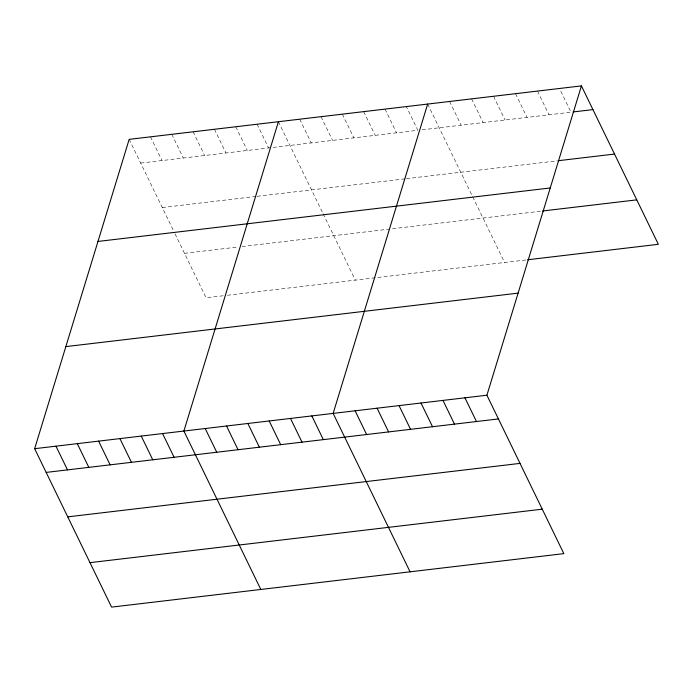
<?xml version="1.0" encoding="UTF-8"?>
<svg xmlns="http://www.w3.org/2000/svg" width="693" height="693" viewBox="0 0 693 693"><rect width="100%" height="100%" fill="white"/><g stroke="black" fill="none" stroke-linecap="round" stroke-linejoin="round"><path stroke-width="0.52" stroke-dasharray="3.46 2.6" d="M140.679 163.08L417.853 130.31L406.341 106.592M422.115 129.808L570.971 112.205L559.459 88.487M162.266 207.528L256.081 196.44M257.146 196.31L405.327 178.794M406.393 178.664L556.999 160.863M184.503 253.326L237.812 247.029M242.074 246.526L541.58 211.114M223.146 295.764L206.09 297.782L174.315 232.337M227.408 295.261L526.55 259.892M537.491 91.086L549.012 114.804M515.523 93.685L527.044 117.403M493.555 96.275L505.076 119.993M471.595 98.874L483.108 122.592M449.627 101.473L461.14 125.19M427.659 104.071L504.582 262.491M385.013 109.113L396.535 132.831M363.695 111.634L375.208 135.352M342.377 114.154L353.889 137.872M321.05 116.675L332.571 140.393M299.731 119.196L311.252 142.914M278.413 121.717L322.635 212.786M323.094 213.739L355.336 280.137M257.094 124.238L268.607 147.956M235.767 126.758L247.288 150.476M214.449 129.279L225.961 152.997M193.13 131.8L204.643 155.518M171.803 134.321L183.324 158.039M150.485 136.842L162.006 160.559M129.167 139.362L173.848 231.384"/><path stroke-width="1.04" d="M581.427 85.889L486.91 395.218L563.833 553.638L111.573 607.111L34.65 448.692L129.167 139.362L581.427 85.889L658.35 244.308L527.598 259.771M278.413 121.717L183.896 431.046L260.819 589.466M427.659 104.071L333.142 413.4L410.065 571.82M573.068 111.954L592.939 109.607M558.038 160.733L614.526 154.063M97.973 241.441L550.233 187.968M542.619 210.984L636.763 199.861M65.844 346.613L518.104 293.139M34.65 448.692L486.91 395.218M46.162 472.409L498.423 418.936M67.749 516.857L520.01 463.392M89.986 562.655L542.247 509.182M464.942 397.817L476.463 421.535M442.974 400.415L454.495 424.133M421.006 403.014L432.527 426.732M399.047 405.604L410.559 429.322M377.079 408.203L388.591 431.921M355.111 410.802L366.623 434.52M311.824 415.921L323.336 439.639M290.497 418.442L302.018 442.16M269.179 420.963L280.7 444.681M247.86 423.484L259.373 447.202M226.542 426.004L238.054 449.722M205.215 428.525L216.736 452.243M162.578 433.567L174.09 457.285M141.251 436.088L152.772 459.805M119.932 438.608L131.453 462.326M98.614 441.129L110.126 464.847M77.295 443.65L88.808 467.368M55.968 446.171L67.49 469.889"/></g></svg>
